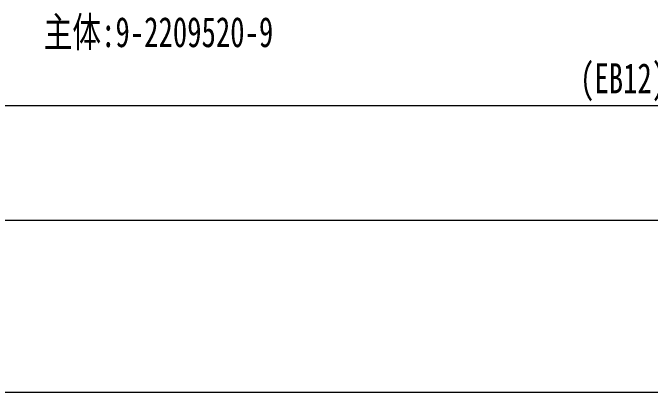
# Model space of a CAD drawing. Header units: inches. Extents: x 47316 to 59086, y 3141 to 11743.
# Drawn here: x 54397.3 to 54471.3, y 9458.1 to 9502.2 of the extents above; entities that cross this region are included whole.
import ezdxf

# ---------------------------------------------------------------- set-up
doc = ezdxf.new("R2010")
doc.units = ezdxf.units.IN
doc.header["$MEASUREMENT"] = 0
doc.styles.get("Standard").update_dxf_attribs({"font": ''})
doc.styles.add('仿宋', font='仿宋_GB2312.ttf', dxfattribs={"width": 0.7})
doc.styles.get('Standard').set_extended_font_data('SimSun')

msp = doc.modelspace()

# ---------------------------------------------------------------- linework, layer by layer
at = {"color": 0, "lineweight": 15}
for p, q in [((54503.228, 9491.403), (54387.233, 9491.403)), ((50267.929, 9478.081), (57367.929, 9478.081)), ((50247.929, 9458.081), (57387.929, 9458.081))]:
    msp.add_line(p, q, dxfattribs=at)

# ---------------------------------------------------------------- texts
at = {"color": 0, "linetype": 'ByBlock', "lineweight": 15, "width": 0.7}
msp.add_text('主体:9-2209520-9', height=3.5, dxfattribs=at).set_placement((54400.833, 9498.231))
at = {"color": 0, "linetype": 'ByBlock', "lineweight": 15, "style": '仿宋', "width": 0.7}
msp.add_text('(EB12)装配视图', height=3.5, dxfattribs=at).set_placement((54463.155, 9492.856))

doc.saveas('drawing.dxf')
